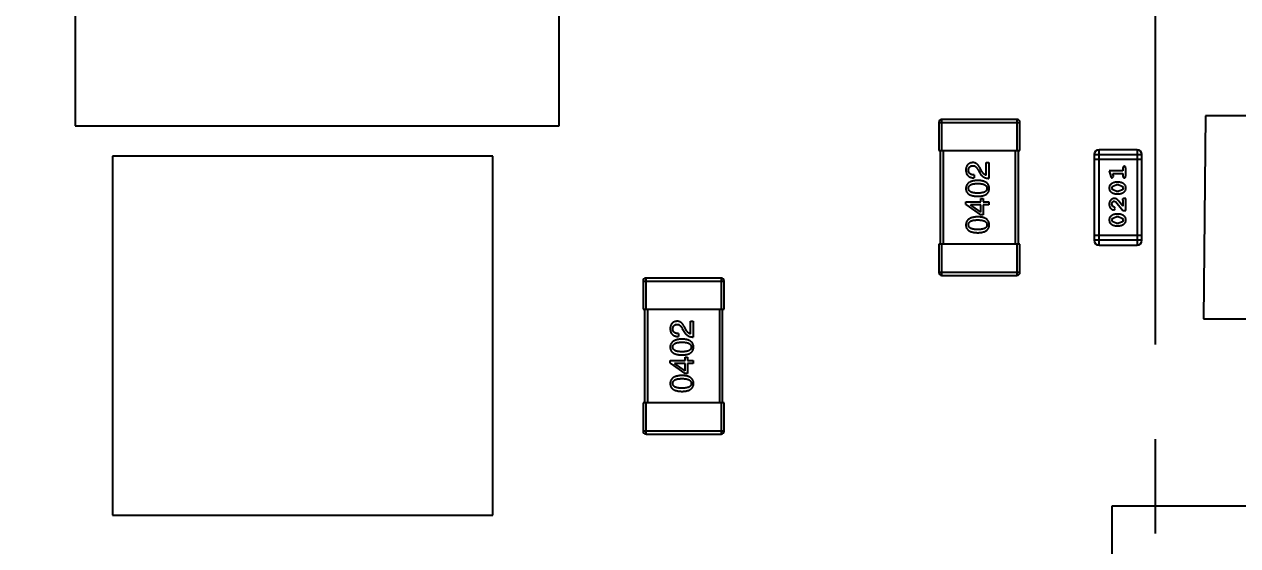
# Model space of a CAD drawing. Header units: inches. Extents: x 398 to 599, y 40 to 151.
# Drawn here: x 546.5 to 554.28, y 83.9 to 87.24 of the extents above; entities that cross this region are included whole.
import ezdxf

# ---------------------------------------------------------------- set-up
doc = ezdxf.new("R2010")
doc.units = ezdxf.units.IN
doc.header["$LTSCALE"] = 1.21
doc.header["$MEASUREMENT"] = 0
doc.header["$PDMODE"] = 3
doc.header["$PDSIZE"] = 0.3125
doc.linetypes.add('CENTER', pattern=[2, 1.25, -0.25, 0.25, -0.25])
doc.layers.get('0').update_dxf_attribs({"linetype": 'CONTINUOUS'})
doc.layers.get('Defpoints').update_dxf_attribs({"linetype": 'CONTINUOUS'})
doc.layers.add('DIM', color=3, linetype='CONTINUOUS')
doc.styles.get("Standard").update_dxf_attribs({"font": 'txt', "width": 0.8})
doc.dimstyles.get("Standard").update_dxf_attribs({"dimtxt": 0.15625, "dimasz": 0.1875, "dimexe": 0.125, "dimexo": 0.0625, "dimgap": 0.09, "dimtad": 0, "dimtih": 1, "dimtoh": 1, "dimzin": 4, "dimdsep": 46, "dimtxsty": 'Standard', "dimblk": '_FILLED', "dimblk1": '_FILLED', "dimblk2": '_FILLED', "dimcen": 0.09, "dimazin": 1, "dimtp": 0.01, "dimtm": 0.01, "dimtfac": 1, "dimtofl": 0, "dimtmove": 0, "dimatfit": 3, "dimldrblk": '_FILLED', "dimfxl": 1, "dimtolj": 1, "dimtzin": 4, "dimarcsym": 0})

# ---------------------------------------------------------------- blocks, each defined once
blk = doc.blocks.new('_FILLED')
at = {"color": 0, "linetype": 'ByBlock'}
blk.add_solid([(0, 0), (-1, 0.1667), (-1, -0.1667)], dxfattribs=at)
blk = doc.blocks.new('*D67')
at = {"layer": 'Defpoints', "color": 0}
for p in [(521.3768, 92.925), (527.3329, 92.925), (549.2812, 69.8553)]:
    blk.add_point(p, dxfattribs=at)
at = {"layer": 'DIM', "color": 0, "lineweight": -2}
for p, q in [((527.2704, 92.925), (521.2518, 92.925)), ((521.3768, 90.925), (521.3768, 84.5468)), ((521.3768, 71.8553), (521.3768, 78.2335)), ((549.2187, 69.8553), (521.2518, 69.8553))]:
    blk.add_line(p, q, dxfattribs=at)
at = {"layer": 'DIM', "color": 0, "lineweight": -2, "xscale": 2, "yscale": 2, "zscale": 2}
for p, rotation in [((521.3768, 92.925), 90), ((521.3768, 69.8553), 270)]:
    blk.add_blockref('_FILLED', p, dxfattribs=dict(at, rotation=rotation))
at = {"layer": 'DIM', "color": 0, "insert": (521.3768, 81.3902), "char_height": 2, "attachment_point": 5, "rotation": 90}
blk.add_mtext('\\A1;23.07', dxfattribs=at)
blk = doc.blocks.new('*D70')
at = {"layer": 'Defpoints', "color": 0}
for p in [(537.241, 87.005), (553.751, 68.4022), (537.241, 64.8591)]:
    blk.add_point(p, dxfattribs=at)
at = {"layer": 'DIM', "color": 0, "lineweight": -2}
for p, q in [((537.241, 86.9425), (537.241, 64.7341)), ((553.751, 68.3397), (553.751, 64.7341)), ((539.241, 64.8591), (542.7394, 64.8591)), ((551.751, 64.8591), (548.2527, 64.8591))]:
    blk.add_line(p, q, dxfattribs=at)
at = {"layer": 'DIM', "color": 0, "lineweight": -2, "xscale": 2, "yscale": 2, "zscale": 2, "rotation": 180}
blk.add_blockref('_FILLED', (537.241, 64.8591), dxfattribs=at)
at = {"layer": 'DIM', "color": 0, "lineweight": -2, "xscale": 2, "yscale": 2, "zscale": 2}
blk.add_blockref('_FILLED', (553.751, 64.8591), dxfattribs=at)
at = {"layer": 'DIM', "color": 0, "insert": (545.496, 64.8591), "char_height": 2, "attachment_point": 5}
blk.add_mtext('\\A1;16.51', dxfattribs=at)
blk = doc.blocks.new('*D71')
at = {"layer": 'Defpoints', "color": 0}
for p in [(570.261, 87.005), (553.751, 68.4022), (553.751, 64.8591)]:
    blk.add_point(p, dxfattribs=at)
at = {"layer": 'DIM', "color": 0, "lineweight": -2}
for p, q in [((570.261, 86.9425), (570.261, 64.7341)), ((553.751, 68.3397), (553.751, 64.7341)), ((555.751, 64.8591), (559.2494, 64.8591)), ((568.261, 64.8591), (564.7627, 64.8591))]:
    blk.add_line(p, q, dxfattribs=at)
at = {"layer": 'DIM', "color": 0, "lineweight": -2, "xscale": 2, "yscale": 2, "zscale": 2, "rotation": 180}
blk.add_blockref('_FILLED', (553.751, 64.8591), dxfattribs=at)
at = {"layer": 'DIM', "color": 0, "lineweight": -2, "xscale": 2, "yscale": 2, "zscale": 2}
blk.add_blockref('_FILLED', (570.261, 64.8591), dxfattribs=at)
at = {"layer": 'DIM', "color": 0, "insert": (562.006, 64.8591), "char_height": 2, "attachment_point": 5}
blk.add_mtext('\\A1;16.51', dxfattribs=at)

msp = doc.modelspace()

# ---------------------------------------------------------------- linework, layer by layer
at = {"color": 4, "linetype": 'CENTER', "ltscale": 2}
msp.add_line((553.751, 117.2562), (553.751, 68.4022), dxfattribs=at)
at = {"color": 7, "linetype": 'Continuous'}
for p, q in [((546.8317, 89.9923), (546.8317, 86.5923)), ((549.9317, 86.5923), (549.9317, 89.9923)), ((552.3851, 86.4333), (552.3851, 86.6333)), ((552.8651, 86.6333), (552.3851, 86.6333)), ((552.8651, 86.6333), (552.8651, 86.4333)), ((554.0735, 86.6563), (554.0611, 85.3563)), ((555.7611, 86.6563), (554.0735, 86.6563)), ((546.8317, 86.5923), (549.9317, 86.5923)), ((552.3651, 86.6133), (552.3651, 86.4333)), ((552.3651, 86.6133), (552.8851, 86.6133)), ((552.8851, 86.4333), (552.8851, 86.6133)), ((547.0697, 86.3989), (547.0697, 84.0989)), ((549.5072, 86.3989), (547.0697, 86.3989)), ((549.5072, 84.0989), (549.5072, 86.3989)), ((552.3651, 86.4333), (552.8851, 86.4333)), ((552.3751, 86.4333), (552.3751, 85.8333)), ((552.3951, 85.8333), (552.3951, 86.4333)), ((552.8551, 86.4333), (552.8551, 85.8333)), ((552.8751, 85.8333), (552.8751, 86.4333)), ((553.3616, 86.4076), (553.3616, 85.859)), ((553.3616, 86.4076), (553.6664, 86.4076)), ((553.3921, 85.8285), (553.3921, 86.4381)), ((553.6359, 86.4381), (553.3921, 86.4381)), ((553.6359, 86.4381), (553.6359, 85.8285)), ((553.6664, 85.859), (553.6664, 86.4076)), ((552.6412, 86.3007), (552.6322, 86.3163)), ((552.6691, 86.2762), (552.6691, 86.3565)), ((552.6691, 86.3565), (552.6863, 86.3565)), ((552.6863, 86.3565), (552.6863, 86.2557)), ((553.6664, 86.3772), (553.3616, 86.3772)), ((553.5455, 86.3221), (553.5455, 86.3048)), ((553.5628, 86.2702), (553.5628, 86.3221)), ((552.5921, 86.2778), (552.5921, 86.2589)), ((552.6167, 86.3098), (552.6281, 86.2901)), ((553.4574, 86.3048), (553.4673, 86.2682)), ((553.5455, 86.3048), (553.4574, 86.3048)), ((553.4764, 86.2592), (553.4857, 86.2671)), ((553.4847, 86.2725), (553.4805, 86.2875)), ((553.4805, 86.2875), (553.5455, 86.2875)), ((553.4857, 86.2671), (553.4847, 86.2725)), ((553.5455, 86.2875), (553.5455, 86.2702)), ((553.4747, 86.1938), (553.48, 86.206)), ((553.4805, 86.1815), (553.4747, 86.1938)), ((553.48, 86.206), (553.5023, 86.2135)), ((553.5023, 86.1742), (553.4805, 86.1815)), ((553.5197, 86.2308), (553.502, 86.2308)), ((553.5195, 86.2135), (553.5023, 86.2135)), ((553.5023, 86.1742), (553.5195, 86.1742)), ((553.5195, 86.2135), (553.5412, 86.2063)), ((553.5418, 86.1819), (553.5195, 86.1742)), ((553.5412, 86.2063), (553.547, 86.194)), ((553.547, 86.194), (553.5418, 86.1819)), ((552.5388, 86.0889), (552.5388, 86.1045)), ((552.5388, 86.1045), (552.6347, 86.1045)), ((552.5388, 86.0889), (552.6322, 86.0217)), ((552.5675, 86.0864), (552.5675, 86.0856)), ((552.6347, 86.0864), (552.5675, 86.0864)), ((552.6347, 86.0389), (552.5675, 86.0856)), ((552.6347, 86.1045), (552.6347, 86.1266)), ((552.6347, 86.1266), (552.6503, 86.1266)), ((552.6347, 86.0389), (552.6347, 86.0864)), ((552.6503, 86.1266), (552.6503, 86.1045)), ((552.6503, 86.1045), (552.6863, 86.1045)), ((552.6503, 86.0864), (552.6503, 86.0217)), ((552.6863, 86.0864), (552.6503, 86.0864)), ((552.6863, 86.1045), (552.6863, 86.0864)), ((553.4801, 86.0753), (553.4747, 86.0902)), ((553.4892, 86.1097), (553.4989, 86.1049)), ((553.4989, 86.1049), (553.5439, 86.0499)), ((553.502, 86.1569), (553.5197, 86.1569)), ((553.5455, 86.0767), (553.5184, 86.1103)), ((553.5423, 86.1184), (553.5455, 86.1129)), ((553.5455, 86.1129), (553.5455, 86.0767)), ((553.5628, 86.127), (553.5549, 86.127)), ((553.5628, 86.0499), (553.5628, 86.127)), ((552.6503, 86.0217), (552.6322, 86.0217)), ((553.48, 86.0015), (553.5023, 86.009)), ((553.4886, 86.0704), (553.4801, 86.0753)), ((553.4867, 86.0531), (553.4951, 86.0619)), ((553.4951, 86.0619), (553.4886, 86.0704)), ((553.5197, 86.0263), (553.502, 86.0263)), ((553.5195, 86.009), (553.5023, 86.009)), ((553.5195, 86.009), (553.5412, 86.0018)), ((553.5439, 86.0499), (553.5628, 86.0499)), ((553.4747, 85.9893), (553.48, 86.0015)), ((553.4805, 85.977), (553.4747, 85.9893)), ((553.5023, 85.9697), (553.4805, 85.977)), ((553.502, 85.9524), (553.5197, 85.9524)), ((553.5023, 85.9697), (553.5195, 85.9697)), ((553.5418, 85.9773), (553.5195, 85.9697)), ((553.5412, 86.0018), (553.547, 85.9895)), ((553.547, 85.9895), (553.5418, 85.9773)), ((553.6664, 85.8895), (553.3616, 85.8895)), ((553.6664, 85.859), (553.3616, 85.859)), ((552.3651, 85.8333), (552.3651, 85.6533)), ((552.8851, 85.8333), (552.3651, 85.8333)), ((552.3851, 85.6333), (552.3851, 85.8333)), ((552.8651, 85.8333), (552.8651, 85.6333)), ((552.8851, 85.6533), (552.8851, 85.8333)), ((553.3921, 85.8285), (553.6359, 85.8285)), ((550.4901, 85.4174), (550.4901, 85.6174)), ((550.9701, 85.6174), (550.4901, 85.6174)), ((550.9701, 85.6174), (550.9701, 85.4174)), ((552.8851, 85.6533), (552.3651, 85.6533)), ((552.3851, 85.6333), (552.8651, 85.6333)), ((550.4701, 85.5974), (550.4701, 85.4174)), ((550.4701, 85.5974), (550.9901, 85.5974)), ((550.9901, 85.4174), (550.9901, 85.5974)), ((550.4701, 85.4174), (550.9901, 85.4174)), ((550.4801, 85.4174), (550.4801, 84.8174)), ((550.5001, 84.8174), (550.5001, 85.4174)), ((550.9601, 85.4174), (550.9601, 84.8174)), ((550.9801, 84.8174), (550.9801, 85.4174)), ((550.7742, 85.2602), (550.7742, 85.3405)), ((550.7742, 85.3405), (550.7914, 85.3405)), ((550.7914, 85.3405), (550.7914, 85.2397)), ((554.0611, 85.3563), (555.7611, 85.3563)), ((550.6971, 85.2618), (550.6971, 85.2429)), ((550.7217, 85.2938), (550.7332, 85.2741)), ((550.7463, 85.2847), (550.7373, 85.3003)), ((550.6438, 85.0729), (550.6438, 85.0885)), ((550.6438, 85.0885), (550.7397, 85.0885)), ((550.6438, 85.0729), (550.7373, 85.0057)), ((550.7397, 85.0885), (550.7397, 85.1106)), ((550.7397, 85.1106), (550.7553, 85.1106)), ((550.7553, 85.1106), (550.7553, 85.0885)), ((550.7553, 85.0885), (550.7914, 85.0885)), ((550.7914, 85.0885), (550.7914, 85.0704)), ((550.6725, 85.0704), (550.6725, 85.0696)), ((550.7397, 85.0704), (550.6725, 85.0704)), ((550.7397, 85.0229), (550.6725, 85.0696)), ((550.7553, 85.0057), (550.7373, 85.0057)), ((550.7397, 85.0229), (550.7397, 85.0704)), ((550.7553, 85.0704), (550.7553, 85.0057)), ((550.7914, 85.0704), (550.7553, 85.0704)), ((550.4701, 84.8174), (550.4701, 84.6374)), ((550.9901, 84.8174), (550.4701, 84.8174)), ((550.4901, 84.6174), (550.4901, 84.8174)), ((550.9701, 84.8174), (550.9701, 84.6174)), ((550.9901, 84.6374), (550.9901, 84.8174)), ((550.9901, 84.6374), (550.4701, 84.6374)), ((550.4901, 84.6174), (550.9701, 84.6174)), ((553.4741, 84.1566), (553.4741, 82.5473)), ((555.5741, 84.1566), (553.4741, 84.1566)), ((547.0697, 84.0989), (549.5072, 84.0989))]:
    msp.add_line(p, q, dxfattribs=at)
for centre, radius, start, end in [((553.751, 92.925), 23, 281.22586, 258.77532), ((553.751, 92.925), 22.75, 294.44334, 241.13427), ((552.3851, 86.6133), 0.02, 90, 180), ((552.8651, 86.6133), 0.02, 0, 90), ((553.3921, 86.4076), 0.0305, 90, 180), ((553.6359, 86.4076), 0.0305, 0, 90), ((553.3921, 85.859), 0.0305, 180, 270), ((553.6359, 85.859), 0.0305, 270, 0), ((550.4901, 85.5974), 0.02, 90, 180), ((550.9701, 85.5974), 0.02, 0, 90), ((552.3851, 85.6533), 0.02, 180, 270), ((552.8651, 85.6533), 0.02, 270, 0), ((550.4901, 84.6374), 0.02, 180, 270), ((550.9701, 84.6374), 0.02, 270, 0)]:
    msp.add_arc(centre, radius, start, end, dxfattribs=at)
for points, knots in [([(552.583, 86.3565), (552.5814, 86.3563), (552.5781, 86.3561), (552.5733, 86.3553), (552.5688, 86.3542), (552.5646, 86.3527), (552.5608, 86.3509), (552.5572, 86.3489), (552.5539, 86.3464), (552.551, 86.3436), (552.5484, 86.3405), (552.5461, 86.3371), (552.5441, 86.3333), (552.5424, 86.3292), (552.541, 86.3248), (552.5399, 86.3201), (552.5392, 86.315), (552.5389, 86.3116), (552.5388, 86.3098)], [0, 0, 0, 0, 0.070688, 0.137741, 0.201612, 0.262778, 0.321223, 0.378455, 0.434411, 0.490146, 0.546362, 0.603392, 0.662208, 0.723401, 0.787372, 0.85442, 0.925153, 1, 1, 1, 1]), ([(552.556, 86.3073), (552.5561, 86.3084), (552.5562, 86.3106), (552.5565, 86.3138), (552.5571, 86.3168), (552.5579, 86.3196), (552.5589, 86.3221), (552.56, 86.3245), (552.5614, 86.3267), (552.5629, 86.3287), (552.5647, 86.3304), (552.5666, 86.3319), (552.5687, 86.3333), (552.5711, 86.3344), (552.5736, 86.3353), (552.5763, 86.336), (552.5792, 86.3366), (552.5812, 86.3367), (552.5822, 86.3368)], [0, 0, 0, 0, 0.076112, 0.148436, 0.216883, 0.281466, 0.34298, 0.402356, 0.459881, 0.51546, 0.571111, 0.62658, 0.683162, 0.741007, 0.801404, 0.863825, 0.930544, 1, 1, 1, 1]), ([(552.5822, 86.3368), (552.583, 86.3369), (552.5846, 86.337), (552.5871, 86.3368), (552.5894, 86.3364), (552.5918, 86.3358), (552.5941, 86.3349), (552.5963, 86.3338), (552.5985, 86.3325), (552.6007, 86.3308), (552.6029, 86.3291), (552.605, 86.327), (552.607, 86.3247), (552.609, 86.3222), (552.611, 86.3194), (552.613, 86.3164), (552.6149, 86.3132), (552.616, 86.3109), (552.6167, 86.3098)], [0, 0, 0, 0, 0.052237, 0.103888, 0.155485, 0.207395, 0.259864, 0.31356, 0.369176, 0.4266, 0.486836, 0.550048, 0.61567, 0.685271, 0.75824, 0.834614, 0.915635, 1, 1, 1, 1]), ([(552.6322, 86.3163), (552.6314, 86.318), (552.6299, 86.3213), (552.6274, 86.326), (552.6248, 86.3304), (552.6222, 86.3345), (552.6194, 86.3382), (552.6166, 86.3416), (552.6136, 86.3446), (552.6106, 86.3473), (552.6075, 86.3496), (552.6042, 86.3516), (552.6009, 86.3533), (552.5975, 86.3547), (552.594, 86.3556), (552.5904, 86.3563), (552.5868, 86.3566), (552.5843, 86.3565), (552.583, 86.3565)], [0, 0, 0, 0, 0.082731, 0.161257, 0.236138, 0.307554, 0.375712, 0.440848, 0.502916, 0.562567, 0.619798, 0.675716, 0.73039, 0.78386, 0.837315, 0.890547, 0.944917, 1, 1, 1, 1]), ([(553.5541, 86.3331), (553.5535, 86.3331), (553.5523, 86.333), (553.5507, 86.3325), (553.5492, 86.3317), (553.5478, 86.3305), (553.5467, 86.3289), (553.546, 86.327), (553.5455, 86.3247), (553.5455, 86.323), (553.5455, 86.3221)], [0, 0, 0, 0, 0.11517, 0.223509, 0.328254, 0.438012, 0.553651, 0.682263, 0.830856, 1, 1, 1, 1]), ([(553.5628, 86.3221), (553.5628, 86.323), (553.5627, 86.3247), (553.5622, 86.327), (553.5615, 86.329), (553.5604, 86.3305), (553.5591, 86.3317), (553.5576, 86.3325), (553.5559, 86.333), (553.5547, 86.3331), (553.5541, 86.3331)], [0, 0, 0, 0, 0.169012, 0.317488, 0.445429, 0.560977, 0.67065, 0.776666, 0.88492, 1, 1, 1, 1]), ([(552.5388, 86.3098), (552.5389, 86.3077), (552.5391, 86.3038), (552.5399, 86.2981), (552.541, 86.2928), (552.5426, 86.2879), (552.5446, 86.2833), (552.547, 86.2792), (552.5497, 86.2754), (552.5529, 86.272), (552.5564, 86.269), (552.5604, 86.2664), (552.5647, 86.2642), (552.5694, 86.2623), (552.5745, 86.2609), (552.58, 86.2598), (552.5859, 86.2592), (552.59, 86.259), (552.5921, 86.2589)], [0, 0, 0, 0, 0.07282, 0.141057, 0.2062, 0.267672, 0.326735, 0.383519, 0.439188, 0.494454, 0.549628, 0.605958, 0.66397, 0.72402, 0.787502, 0.854127, 0.925065, 1, 1, 1, 1]), ([(552.615, 86.2424), (552.612, 86.2422), (552.6061, 86.242), (552.5977, 86.2411), (552.5898, 86.2399), (552.5824, 86.2384), (552.5756, 86.2365), (552.5694, 86.2342), (552.5638, 86.2316), (552.5587, 86.2286), (552.5542, 86.2252), (552.5502, 86.2215), (552.5468, 86.2174), (552.544, 86.2129), (552.5419, 86.2081), (552.5402, 86.2029), (552.5391, 86.1973), (552.5389, 86.1935), (552.5388, 86.1915)], [0, 0, 0, 0, 0.088475, 0.171606, 0.249595, 0.322626, 0.391327, 0.455765, 0.516374, 0.573675, 0.628522, 0.681161, 0.732559, 0.783563, 0.83504, 0.887639, 0.942585, 1, 1, 1, 1]), ([(552.5921, 86.2778), (552.5906, 86.2778), (552.5878, 86.278), (552.5837, 86.2784), (552.5799, 86.279), (552.5763, 86.2799), (552.5731, 86.281), (552.5701, 86.2822), (552.5674, 86.2838), (552.565, 86.2855), (552.5629, 86.2875), (552.561, 86.2897), (552.5595, 86.2921), (552.5582, 86.2947), (552.5572, 86.2976), (552.5565, 86.3006), (552.5561, 86.3039), (552.556, 86.3061), (552.556, 86.3073)], [0, 0, 0, 0, 0.082594, 0.15978, 0.232961, 0.301462, 0.365595, 0.426678, 0.484662, 0.540809, 0.595146, 0.648401, 0.702272, 0.757102, 0.813447, 0.872233, 0.934055, 1, 1, 1, 1]), ([(552.6888, 86.1915), (552.6887, 86.1935), (552.6885, 86.1974), (552.6876, 86.203), (552.686, 86.2083), (552.684, 86.2132), (552.6813, 86.2177), (552.6781, 86.2219), (552.6743, 86.2256), (552.6699, 86.229), (552.665, 86.232), (552.6595, 86.2346), (552.6535, 86.2368), (552.6469, 86.2387), (552.6397, 86.2402), (552.632, 86.2413), (552.6237, 86.2421), (552.618, 86.2423), (552.615, 86.2424)], [0, 0, 0, 0, 0.059134, 0.115603, 0.169236, 0.221572, 0.273254, 0.32474, 0.377319, 0.431815, 0.488555, 0.548609, 0.612242, 0.680182, 0.75251, 0.829782, 0.91231, 1, 1, 1, 1]), ([(552.6281, 86.2901), (552.6289, 86.2887), (552.6304, 86.286), (552.6329, 86.2822), (552.6356, 86.2786), (552.6385, 86.2753), (552.6415, 86.2723), (552.6447, 86.2695), (552.6481, 86.2669), (552.6517, 86.2646), (552.6554, 86.2626), (552.6593, 86.2608), (552.6634, 86.2593), (552.6677, 86.2581), (552.6721, 86.2571), (552.6767, 86.2563), (552.6814, 86.2558), (552.6847, 86.2557), (552.6863, 86.2557)], [0, 0, 0, 0, 0.065828, 0.130094, 0.192451, 0.254037, 0.313974, 0.373757, 0.433048, 0.492243, 0.551902, 0.611758, 0.672678, 0.734814, 0.798569, 0.863693, 0.930488, 1, 1, 1, 1]), ([(552.6691, 86.2762), (552.6678, 86.2764), (552.6652, 86.2769), (552.6614, 86.2786), (552.6578, 86.2807), (552.6542, 86.2835), (552.6508, 86.2869), (552.6474, 86.291), (552.6442, 86.2956), (552.6423, 86.299), (552.6412, 86.3007)], [0, 0, 0, 0, 0.103034, 0.208166, 0.318255, 0.434664, 0.559728, 0.695394, 0.841708, 1, 1, 1, 1]), ([(553.4673, 86.2682), (553.4675, 86.2674), (553.468, 86.2658), (553.4688, 86.2637), (553.4697, 86.2621), (553.4708, 86.2609), (553.472, 86.2601), (553.4733, 86.2596), (553.4748, 86.2592), (553.4759, 86.2592), (553.4764, 86.2592)], [0, 0, 0, 0, 0.187321, 0.344927, 0.475328, 0.579604, 0.674244, 0.773631, 0.882025, 1, 1, 1, 1]), ([(553.5455, 86.2702), (553.5455, 86.2693), (553.5455, 86.2676), (553.546, 86.2653), (553.5468, 86.2633), (553.5478, 86.2617), (553.5492, 86.2606), (553.5507, 86.2598), (553.5523, 86.2593), (553.5535, 86.2592), (553.5541, 86.2592)], [0, 0, 0, 0, 0.169102, 0.317658, 0.446239, 0.563118, 0.671828, 0.776546, 0.884858, 1, 1, 1, 1]), ([(553.5541, 86.2592), (553.5547, 86.2592), (553.5559, 86.2593), (553.5576, 86.2598), (553.5591, 86.2606), (553.5605, 86.2617), (553.5615, 86.2633), (553.5622, 86.2653), (553.5627, 86.2676), (553.5628, 86.2693), (553.5628, 86.2702)], [0, 0, 0, 0, 0.115051, 0.223278, 0.329269, 0.437893, 0.554681, 0.682591, 0.83103, 1, 1, 1, 1]), ([(552.5388, 86.1915), (552.5389, 86.1896), (552.539, 86.1857), (552.54, 86.18), (552.5416, 86.1748), (552.5437, 86.1699), (552.5465, 86.1654), (552.5498, 86.1612), (552.5538, 86.1575), (552.5583, 86.1541), (552.5634, 86.1511), (552.569, 86.1485), (552.5753, 86.1463), (552.5821, 86.1444), (552.5895, 86.1429), (552.5975, 86.1418), (552.6061, 86.141), (552.612, 86.1408), (552.615, 86.1407)], [0, 0, 0, 0, 0.057911, 0.113262, 0.165956, 0.217443, 0.268511, 0.319665, 0.372, 0.426129, 0.483365, 0.543779, 0.607756, 0.676562, 0.749704, 0.827713, 0.911177, 1, 1, 1, 1]), ([(552.556, 86.1915), (552.556, 86.1928), (552.5561, 86.1953), (552.5568, 86.1988), (552.558, 86.2022), (552.5596, 86.2052), (552.5617, 86.208), (552.5643, 86.2106), (552.5673, 86.2129), (552.5708, 86.215), (552.5747, 86.2168), (552.5791, 86.2184), (552.584, 86.2197), (552.5893, 86.2208), (552.5951, 86.2217), (552.6013, 86.2223), (552.608, 86.2226), (552.6126, 86.2227), (552.615, 86.2227)], [0, 0, 0, 0, 0.050604, 0.098688, 0.145699, 0.191791, 0.238625, 0.286717, 0.337546, 0.391814, 0.449755, 0.512106, 0.579685, 0.652048, 0.730262, 0.814146, 0.904281, 1, 1, 1, 1]), ([(552.615, 86.1612), (552.6126, 86.1612), (552.608, 86.1613), (552.6013, 86.1617), (552.5951, 86.1622), (552.5893, 86.163), (552.584, 86.1641), (552.5791, 86.1654), (552.5747, 86.1669), (552.5708, 86.1687), (552.5673, 86.1707), (552.5643, 86.1729), (552.5617, 86.1755), (552.5596, 86.1782), (552.558, 86.1812), (552.5568, 86.1844), (552.5561, 86.1879), (552.556, 86.1903), (552.556, 86.1915)], [0, 0, 0, 0, 0.096452, 0.187278, 0.271765, 0.350519, 0.423437, 0.491321, 0.554011, 0.612224, 0.666281, 0.717003, 0.764884, 0.811423, 0.856783, 0.902993, 0.950236, 1, 1, 1, 1]), ([(552.615, 86.2227), (552.6174, 86.2227), (552.6219, 86.2226), (552.6285, 86.2223), (552.6347, 86.2217), (552.6404, 86.2208), (552.6457, 86.2197), (552.6505, 86.2184), (552.6549, 86.2169), (552.6588, 86.215), (552.6623, 86.2129), (552.6654, 86.2106), (552.668, 86.2081), (552.6701, 86.2052), (552.6718, 86.2022), (552.673, 86.1988), (552.6738, 86.1953), (552.6739, 86.1928), (552.674, 86.1915)], [0, 0, 0, 0, 0.094834, 0.184067, 0.267029, 0.344713, 0.417334, 0.484367, 0.546941, 0.604717, 0.65953, 0.710539, 0.759381, 0.806382, 0.853027, 0.900623, 0.949121, 1, 1, 1, 1]), ([(552.674, 86.1915), (552.674, 86.1903), (552.6739, 86.1879), (552.6732, 86.1844), (552.6721, 86.1812), (552.6704, 86.1782), (552.6683, 86.1755), (552.6657, 86.1729), (552.6627, 86.1707), (552.6592, 86.1687), (552.6553, 86.1669), (552.6509, 86.1654), (552.646, 86.1641), (552.6407, 86.163), (552.6349, 86.1622), (552.6287, 86.1617), (552.622, 86.1613), (552.6174, 86.1612), (552.615, 86.1612)], [0, 0, 0, 0, 0.049766, 0.097012, 0.143225, 0.188786, 0.235079, 0.282962, 0.333687, 0.387747, 0.445963, 0.508657, 0.576545, 0.649868, 0.72822, 0.812712, 0.903543, 1, 1, 1, 1]), ([(552.615, 86.1407), (552.618, 86.1408), (552.6237, 86.141), (552.632, 86.1418), (552.6397, 86.1429), (552.6469, 86.1444), (552.6535, 86.1463), (552.6595, 86.1485), (552.665, 86.1511), (552.6699, 86.1541), (552.6743, 86.1575), (552.6781, 86.1612), (552.6813, 86.1654), (552.684, 86.1699), (552.686, 86.1748), (552.6876, 86.18), (552.6885, 86.1857), (552.6887, 86.1896), (552.6888, 86.1915)], [0, 0, 0, 0, 0.087693, 0.170223, 0.247496, 0.319826, 0.387768, 0.451403, 0.511459, 0.568358, 0.622671, 0.675251, 0.726739, 0.778422, 0.830759, 0.884394, 0.940865, 1, 1, 1, 1]), ([(553.502, 86.2308), (553.5009, 86.2308), (553.4988, 86.2308), (553.4956, 86.2305), (553.4924, 86.23), (553.4893, 86.2293), (553.4863, 86.2284), (553.4833, 86.2273), (553.4803, 86.226), (553.4774, 86.2245), (553.4747, 86.2229), (553.4721, 86.2212), (553.4698, 86.2196), (553.4677, 86.2179), (553.4659, 86.2162), (553.4642, 86.2145), (553.4628, 86.2128), (553.4612, 86.2104), (553.4596, 86.2072), (553.4583, 86.203), (553.4575, 86.1985), (553.4574, 86.1953), (553.4574, 86.1937)], [0, 0, 0, 0, 0.049855, 0.099516, 0.148482, 0.19758, 0.246804, 0.296268, 0.346517, 0.397047, 0.446826, 0.49336, 0.537801, 0.579207, 0.617974, 0.654833, 0.689171, 0.722088, 0.786392, 0.853518, 0.924186, 1, 1, 1, 1]), ([(553.4574, 86.1937), (553.4574, 86.1923), (553.4575, 86.1895), (553.4582, 86.1854), (553.4593, 86.1815), (553.4609, 86.178), (553.463, 86.1747), (553.4655, 86.1716), (553.4685, 86.1688), (553.4718, 86.1664), (553.4754, 86.1642), (553.4791, 86.1622), (553.4828, 86.1606), (553.4866, 86.1593), (553.4904, 86.1582), (553.4942, 86.1575), (553.4981, 86.157), (553.5007, 86.1569), (553.502, 86.1569)], [0, 0, 0, 0, 0.06692, 0.130834, 0.19258, 0.252759, 0.312631, 0.373411, 0.436359, 0.501894, 0.568244, 0.632472, 0.69556, 0.757163, 0.818592, 0.878885, 0.939235, 1, 1, 1, 1]), ([(553.5644, 86.194), (553.5643, 86.1954), (553.5642, 86.1982), (553.5635, 86.2023), (553.5624, 86.2061), (553.5608, 86.2097), (553.5588, 86.213), (553.5563, 86.2161), (553.5533, 86.2189), (553.5499, 86.2213), (553.5463, 86.2235), (553.5427, 86.2255), (553.5389, 86.2271), (553.5352, 86.2285), (553.5314, 86.2295), (553.5275, 86.2303), (553.5236, 86.2308), (553.521, 86.2308), (553.5197, 86.2308)], [0, 0, 0, 0, 0.067217, 0.131051, 0.19272, 0.252824, 0.312745, 0.373449, 0.436041, 0.501494, 0.567761, 0.632087, 0.695096, 0.757109, 0.817993, 0.878657, 0.939311, 1, 1, 1, 1]), ([(553.5197, 86.1569), (553.5208, 86.1569), (553.5229, 86.157), (553.5261, 86.1573), (553.5292, 86.1578), (553.5323, 86.1585), (553.5354, 86.1593), (553.5384, 86.1605), (553.5413, 86.1617), (553.5442, 86.1632), (553.547, 86.1648), (553.5495, 86.1664), (553.5518, 86.168), (553.5539, 86.1697), (553.5558, 86.1714), (553.5574, 86.1731), (553.5589, 86.1748), (553.5605, 86.1772), (553.5621, 86.1804), (553.5634, 86.1846), (553.5642, 86.1891), (553.5643, 86.1923), (553.5644, 86.194)], [0, 0, 0, 0, 0.049886, 0.09882, 0.148132, 0.19689, 0.246038, 0.295176, 0.345305, 0.395692, 0.445312, 0.491875, 0.535813, 0.577009, 0.616081, 0.652689, 0.687585, 0.720206, 0.785062, 0.85223, 0.923759, 1, 1, 1, 1]), ([(553.4901, 86.127), (553.489, 86.127), (553.4868, 86.1269), (553.4836, 86.1264), (553.4805, 86.1256), (553.4775, 86.1245), (553.4747, 86.123), (553.4719, 86.1212), (553.4694, 86.1191), (553.4669, 86.1167), (553.4647, 86.1141), (553.4627, 86.1113), (553.4611, 86.1082), (553.4597, 86.105), (553.4587, 86.1016), (553.4579, 86.098), (553.4575, 86.0942), (553.4574, 86.0917), (553.4574, 86.0903)], [0, 0, 0, 0, 0.060981, 0.120256, 0.178148, 0.236115, 0.293993, 0.352864, 0.413358, 0.476056, 0.539296, 0.602396, 0.665116, 0.728325, 0.792919, 0.859317, 0.928302, 1, 1, 1, 1]), ([(553.4574, 86.0903), (553.4574, 86.0886), (553.4576, 86.0853), (553.4584, 86.0804), (553.4598, 86.0756), (553.4618, 86.0711), (553.4643, 86.067), (553.4671, 86.0633), (553.4704, 86.0602), (553.4739, 86.0577), (553.4775, 86.0557), (553.4808, 86.0542), (553.4839, 86.0533), (553.4858, 86.0531), (553.4867, 86.0531)], [0, 0, 0, 0, 0.098286, 0.193983, 0.289056, 0.384352, 0.477435, 0.566197, 0.652355, 0.737986, 0.818188, 0.887401, 0.94802, 1, 1, 1, 1]), ([(553.4747, 86.0902), (553.4747, 86.0916), (553.4748, 86.0943), (553.4757, 86.0981), (553.477, 86.1015), (553.479, 86.1044), (553.4812, 86.1067), (553.4837, 86.1085), (553.4864, 86.1095), (553.4883, 86.1096), (553.4892, 86.1097)], [0, 0, 0, 0, 0.156344, 0.299348, 0.4327, 0.561, 0.682299, 0.791883, 0.89611, 1, 1, 1, 1]), ([(553.5184, 86.1103), (553.5177, 86.1111), (553.5162, 86.1128), (553.514, 86.1152), (553.5118, 86.1173), (553.5099, 86.1192), (553.508, 86.1208), (553.5062, 86.1221), (553.5046, 86.1233), (553.5025, 86.1244), (553.5, 86.1255), (553.4968, 86.1264), (553.4935, 86.1269), (553.4913, 86.127), (553.4901, 86.127)], [0, 0, 0, 0, 0.103002, 0.197728, 0.285279, 0.365235, 0.437224, 0.502446, 0.560545, 0.611446, 0.707576, 0.80349, 0.900532, 1, 1, 1, 1]), ([(553.5549, 86.127), (553.5538, 86.127), (553.5519, 86.127), (553.5492, 86.1265), (553.5469, 86.1258), (553.5452, 86.1248), (553.5439, 86.1235), (553.543, 86.1219), (553.5424, 86.1202), (553.5424, 86.119), (553.5423, 86.1184)], [0, 0, 0, 0, 0.1844, 0.34094, 0.473574, 0.586824, 0.690029, 0.789175, 0.890445, 1, 1, 1, 1]), ([(552.615, 86.0092), (552.612, 86.0091), (552.6061, 86.0088), (552.5977, 86.008), (552.5898, 86.0068), (552.5824, 86.0052), (552.5756, 86.0033), (552.5694, 86.0011), (552.5638, 85.9984), (552.5587, 85.9954), (552.5542, 85.992), (552.5502, 85.9883), (552.5468, 85.9842), (552.544, 85.9797), (552.5419, 85.9749), (552.5402, 85.9697), (552.5391, 85.9642), (552.5389, 85.9604), (552.5388, 85.9584)], [0, 0, 0, 0, 0.088475, 0.171606, 0.249595, 0.322626, 0.391327, 0.455765, 0.516374, 0.573675, 0.628522, 0.681161, 0.732559, 0.783563, 0.83504, 0.887639, 0.942585, 1, 1, 1, 1]), ([(552.6888, 85.9584), (552.6887, 85.9604), (552.6885, 85.9643), (552.6876, 85.9699), (552.686, 85.9751), (552.684, 85.98), (552.6813, 85.9846), (552.6781, 85.9887), (552.6743, 85.9925), (552.6699, 85.9958), (552.665, 85.9988), (552.6595, 86.0014), (552.6535, 86.0037), (552.6469, 86.0055), (552.6397, 86.0071), (552.632, 86.0081), (552.6237, 86.0089), (552.618, 86.0091), (552.615, 86.0092)], [0, 0, 0, 0, 0.059134, 0.115603, 0.169236, 0.221572, 0.273254, 0.32474, 0.377319, 0.431815, 0.488555, 0.548609, 0.612242, 0.680182, 0.75251, 0.829782, 0.91231, 1, 1, 1, 1]), ([(553.502, 86.0263), (553.5009, 86.0263), (553.4988, 86.0263), (553.4956, 86.026), (553.4924, 86.0254), (553.4893, 86.0248), (553.4863, 86.0239), (553.4833, 86.0227), (553.4803, 86.0215), (553.4774, 86.02), (553.4747, 86.0183), (553.4721, 86.0167), (553.4698, 86.0151), (553.4677, 86.0134), (553.4659, 86.0117), (553.4642, 86.01), (553.4628, 86.0082), (553.4612, 86.0059), (553.4596, 86.0027), (553.4583, 85.9985), (553.4575, 85.994), (553.4574, 85.9908), (553.4574, 85.9892)], [0, 0, 0, 0, 0.049855, 0.099516, 0.148482, 0.19758, 0.246804, 0.296268, 0.346517, 0.397047, 0.446826, 0.49336, 0.537801, 0.579207, 0.617974, 0.654833, 0.689171, 0.722088, 0.786392, 0.853518, 0.924186, 1, 1, 1, 1]), ([(553.5644, 85.9894), (553.5643, 85.9909), (553.5642, 85.9937), (553.5635, 85.9978), (553.5624, 86.0016), (553.5608, 86.0052), (553.5588, 86.0085), (553.5563, 86.0116), (553.5533, 86.0144), (553.5499, 86.0168), (553.5463, 86.019), (553.5427, 86.021), (553.5389, 86.0226), (553.5352, 86.024), (553.5314, 86.025), (553.5275, 86.0258), (553.5236, 86.0262), (553.521, 86.0263), (553.5197, 86.0263)], [0, 0, 0, 0, 0.067217, 0.131051, 0.19272, 0.252824, 0.312745, 0.373449, 0.436041, 0.501494, 0.567761, 0.632087, 0.695096, 0.757109, 0.817993, 0.878657, 0.939311, 1, 1, 1, 1]), ([(552.5388, 85.9584), (552.5389, 85.9564), (552.539, 85.9525), (552.54, 85.9469), (552.5416, 85.9416), (552.5437, 85.9367), (552.5465, 85.9322), (552.5498, 85.9281), (552.5538, 85.9243), (552.5583, 85.921), (552.5634, 85.918), (552.569, 85.9154), (552.5753, 85.9131), (552.5821, 85.9113), (552.5895, 85.9097), (552.5975, 85.9086), (552.6061, 85.9079), (552.612, 85.9077), (552.615, 85.9076)], [0, 0, 0, 0, 0.057911, 0.113262, 0.165956, 0.217443, 0.268511, 0.319665, 0.372, 0.426129, 0.483365, 0.543779, 0.607756, 0.676562, 0.749704, 0.827713, 0.911177, 1, 1, 1, 1]), ([(552.556, 85.9584), (552.556, 85.9597), (552.5561, 85.9621), (552.5568, 85.9657), (552.558, 85.969), (552.5596, 85.9721), (552.5617, 85.9749), (552.5643, 85.9775), (552.5673, 85.9798), (552.5708, 85.9819), (552.5747, 85.9837), (552.5791, 85.9853), (552.584, 85.9866), (552.5893, 85.9877), (552.5951, 85.9885), (552.6013, 85.9891), (552.608, 85.9895), (552.6126, 85.9895), (552.615, 85.9895)], [0, 0, 0, 0, 0.050604, 0.098688, 0.145699, 0.191791, 0.238625, 0.286717, 0.337546, 0.391814, 0.449755, 0.512106, 0.579685, 0.652048, 0.730262, 0.814146, 0.904281, 1, 1, 1, 1]), ([(552.615, 85.9281), (552.6126, 85.9281), (552.608, 85.9281), (552.6013, 85.9285), (552.5951, 85.9291), (552.5893, 85.9299), (552.584, 85.931), (552.5791, 85.9322), (552.5747, 85.9338), (552.5708, 85.9356), (552.5673, 85.9376), (552.5643, 85.9398), (552.5617, 85.9423), (552.5596, 85.9451), (552.558, 85.9481), (552.5568, 85.9513), (552.5561, 85.9548), (552.556, 85.9572), (552.556, 85.9584)], [0, 0, 0, 0, 0.096452, 0.187278, 0.271765, 0.350519, 0.423437, 0.491321, 0.554011, 0.612224, 0.666281, 0.717003, 0.764884, 0.811423, 0.856783, 0.902993, 0.950236, 1, 1, 1, 1]), ([(552.615, 85.9895), (552.6174, 85.9895), (552.6219, 85.9895), (552.6285, 85.9891), (552.6347, 85.9885), (552.6404, 85.9877), (552.6457, 85.9866), (552.6505, 85.9853), (552.6549, 85.9837), (552.6588, 85.9819), (552.6623, 85.9798), (552.6654, 85.9775), (552.668, 85.9749), (552.6701, 85.9721), (552.6718, 85.969), (552.673, 85.9657), (552.6738, 85.9621), (552.6739, 85.9597), (552.674, 85.9584)], [0, 0, 0, 0, 0.094834, 0.184067, 0.267029, 0.344713, 0.417334, 0.484367, 0.546941, 0.604717, 0.65953, 0.710539, 0.759381, 0.806382, 0.853027, 0.900623, 0.949121, 1, 1, 1, 1]), ([(552.615, 85.9076), (552.618, 85.9077), (552.6237, 85.9079), (552.632, 85.9086), (552.6397, 85.9097), (552.6469, 85.9113), (552.6535, 85.9131), (552.6595, 85.9154), (552.665, 85.918), (552.6699, 85.921), (552.6743, 85.9243), (552.6781, 85.9281), (552.6813, 85.9322), (552.684, 85.9367), (552.686, 85.9416), (552.6876, 85.9469), (552.6885, 85.9525), (552.6887, 85.9564), (552.6888, 85.9584)], [0, 0, 0, 0, 0.087693, 0.170223, 0.247496, 0.319826, 0.387768, 0.451403, 0.511459, 0.568358, 0.622671, 0.675251, 0.726739, 0.778422, 0.830759, 0.884394, 0.940865, 1, 1, 1, 1]), ([(552.674, 85.9584), (552.674, 85.9572), (552.6739, 85.9548), (552.6732, 85.9513), (552.6721, 85.948), (552.6704, 85.9451), (552.6683, 85.9423), (552.6657, 85.9398), (552.6627, 85.9376), (552.6592, 85.9356), (552.6553, 85.9338), (552.6509, 85.9322), (552.646, 85.931), (552.6407, 85.9299), (552.6349, 85.9291), (552.6287, 85.9285), (552.622, 85.9281), (552.6174, 85.9281), (552.615, 85.9281)], [0, 0, 0, 0, 0.049766, 0.097012, 0.143225, 0.188786, 0.235079, 0.282962, 0.333687, 0.387747, 0.445963, 0.508657, 0.576545, 0.649868, 0.72822, 0.812712, 0.903543, 1, 1, 1, 1]), ([(553.4574, 85.9892), (553.4574, 85.9878), (553.4575, 85.9849), (553.4582, 85.9809), (553.4593, 85.977), (553.4609, 85.9734), (553.463, 85.9702), (553.4655, 85.9671), (553.4685, 85.9643), (553.4718, 85.9619), (553.4754, 85.9597), (553.4791, 85.9577), (553.4828, 85.9561), (553.4866, 85.9547), (553.4904, 85.9537), (553.4942, 85.9529), (553.4981, 85.9525), (553.5007, 85.9524), (553.502, 85.9524)], [0, 0, 0, 0, 0.06692, 0.130834, 0.19258, 0.252759, 0.312631, 0.373411, 0.436359, 0.501894, 0.568244, 0.632472, 0.69556, 0.757163, 0.818592, 0.878885, 0.939235, 1, 1, 1, 1]), ([(553.5197, 85.9524), (553.5208, 85.9524), (553.5229, 85.9525), (553.5261, 85.9528), (553.5292, 85.9532), (553.5323, 85.9539), (553.5354, 85.9548), (553.5384, 85.956), (553.5413, 85.9572), (553.5442, 85.9587), (553.547, 85.9603), (553.5495, 85.9619), (553.5518, 85.9635), (553.5539, 85.9652), (553.5558, 85.9669), (553.5574, 85.9686), (553.5589, 85.9703), (553.5605, 85.9727), (553.5621, 85.9759), (553.5634, 85.98), (553.5642, 85.9846), (553.5643, 85.9878), (553.5644, 85.9894)], [0, 0, 0, 0, 0.049886, 0.09882, 0.148132, 0.19689, 0.246038, 0.295176, 0.345305, 0.395692, 0.445312, 0.491875, 0.535813, 0.577009, 0.616081, 0.652689, 0.687585, 0.720206, 0.785062, 0.85223, 0.923759, 1, 1, 1, 1]), ([(550.6881, 85.3405), (550.6864, 85.3403), (550.6831, 85.3401), (550.6783, 85.3393), (550.6738, 85.3382), (550.6697, 85.3367), (550.6658, 85.3349), (550.6622, 85.3329), (550.659, 85.3304), (550.6561, 85.3276), (550.6534, 85.3245), (550.6511, 85.3211), (550.6491, 85.3173), (550.6474, 85.3132), (550.6461, 85.3088), (550.645, 85.3041), (550.6442, 85.299), (550.644, 85.2956), (550.6438, 85.2938)], [0, 0, 0, 0, 0.070688, 0.137741, 0.201612, 0.262778, 0.321223, 0.378455, 0.434411, 0.490146, 0.546362, 0.603392, 0.662208, 0.723401, 0.787372, 0.85442, 0.925153, 1, 1, 1, 1]), ([(550.661, 85.2913), (550.6611, 85.2924), (550.6612, 85.2946), (550.6616, 85.2978), (550.6622, 85.3008), (550.6629, 85.3036), (550.6639, 85.3061), (550.665, 85.3085), (550.6664, 85.3107), (550.6679, 85.3127), (550.6697, 85.3144), (550.6716, 85.3159), (550.6738, 85.3173), (550.6761, 85.3184), (550.6786, 85.3193), (550.6813, 85.3201), (550.6842, 85.3206), (550.6862, 85.3207), (550.6873, 85.3208)], [0, 0, 0, 0, 0.076112, 0.148436, 0.216883, 0.281466, 0.34298, 0.402356, 0.459881, 0.51546, 0.571111, 0.62658, 0.683162, 0.741007, 0.801404, 0.863825, 0.930544, 1, 1, 1, 1]), ([(550.6873, 85.3208), (550.6881, 85.3209), (550.6897, 85.321), (550.6921, 85.3208), (550.6945, 85.3204), (550.6968, 85.3198), (550.6991, 85.3189), (550.7014, 85.3178), (550.7036, 85.3165), (550.7057, 85.3148), (550.7079, 85.3131), (550.71, 85.311), (550.712, 85.3087), (550.7141, 85.3062), (550.716, 85.3034), (550.718, 85.3004), (550.7199, 85.2972), (550.7211, 85.2949), (550.7217, 85.2938)], [0, 0, 0, 0, 0.052237, 0.103888, 0.155485, 0.207395, 0.259864, 0.31356, 0.369176, 0.4266, 0.486836, 0.550048, 0.61567, 0.685271, 0.75824, 0.834614, 0.915635, 1, 1, 1, 1]), ([(550.7373, 85.3003), (550.7365, 85.302), (550.735, 85.3053), (550.7325, 85.31), (550.7299, 85.3144), (550.7272, 85.3185), (550.7244, 85.3222), (550.7216, 85.3256), (550.7186, 85.3286), (550.7156, 85.3313), (550.7125, 85.3336), (550.7093, 85.3356), (550.706, 85.3373), (550.7026, 85.3387), (550.6991, 85.3396), (550.6955, 85.3403), (550.6918, 85.3406), (550.6893, 85.3405), (550.6881, 85.3405)], [0, 0, 0, 0, 0.082731, 0.161257, 0.236138, 0.307554, 0.375712, 0.440848, 0.502916, 0.562567, 0.619798, 0.675716, 0.73039, 0.78386, 0.837315, 0.890547, 0.944917, 1, 1, 1, 1]), ([(550.6438, 85.2938), (550.6439, 85.2917), (550.6441, 85.2878), (550.6449, 85.2821), (550.6461, 85.2768), (550.6477, 85.2719), (550.6496, 85.2673), (550.652, 85.2632), (550.6547, 85.2594), (550.6579, 85.256), (550.6615, 85.253), (550.6654, 85.2504), (550.6697, 85.2482), (550.6745, 85.2463), (550.6796, 85.2449), (550.6851, 85.2438), (550.691, 85.2432), (550.695, 85.243), (550.6971, 85.2429)], [0, 0, 0, 0, 0.07282, 0.141057, 0.2062, 0.267672, 0.326735, 0.383519, 0.439188, 0.494454, 0.549628, 0.605958, 0.66397, 0.72402, 0.787502, 0.854127, 0.925065, 1, 1, 1, 1]), ([(550.6971, 85.2618), (550.6956, 85.2618), (550.6928, 85.262), (550.6887, 85.2624), (550.6849, 85.263), (550.6814, 85.2639), (550.6781, 85.265), (550.6751, 85.2662), (550.6724, 85.2678), (550.67, 85.2695), (550.6679, 85.2715), (550.6661, 85.2737), (550.6645, 85.2761), (550.6632, 85.2787), (550.6623, 85.2816), (550.6616, 85.2846), (550.6611, 85.2879), (550.6611, 85.2901), (550.661, 85.2913)], [0, 0, 0, 0, 0.082594, 0.15978, 0.232961, 0.301462, 0.365595, 0.426678, 0.484662, 0.540809, 0.595146, 0.648401, 0.702272, 0.757102, 0.813447, 0.872233, 0.934055, 1, 1, 1, 1]), ([(550.7332, 85.2741), (550.7339, 85.2727), (550.7354, 85.27), (550.738, 85.2662), (550.7406, 85.2626), (550.7435, 85.2593), (550.7465, 85.2563), (550.7498, 85.2535), (550.7531, 85.2509), (550.7567, 85.2486), (550.7604, 85.2466), (550.7644, 85.2448), (550.7684, 85.2433), (550.7727, 85.2421), (550.7771, 85.2411), (550.7817, 85.2403), (550.7865, 85.2398), (550.7897, 85.2397), (550.7914, 85.2397)], [0, 0, 0, 0, 0.065828, 0.130094, 0.192451, 0.254037, 0.313974, 0.373757, 0.433048, 0.492243, 0.551902, 0.611758, 0.672678, 0.734814, 0.798569, 0.863693, 0.930488, 1, 1, 1, 1]), ([(550.7742, 85.2602), (550.7729, 85.2604), (550.7702, 85.2609), (550.7665, 85.2626), (550.7628, 85.2647), (550.7593, 85.2675), (550.7558, 85.2709), (550.7525, 85.275), (550.7493, 85.2796), (550.7473, 85.283), (550.7463, 85.2847)], [0, 0, 0, 0, 0.103034, 0.208166, 0.318255, 0.434664, 0.559728, 0.695394, 0.841708, 1, 1, 1, 1]), ([(550.7201, 85.2264), (550.717, 85.2262), (550.7112, 85.226), (550.7027, 85.2251), (550.6948, 85.2239), (550.6875, 85.2224), (550.6807, 85.2205), (550.6745, 85.2182), (550.6688, 85.2156), (550.6637, 85.2126), (550.6592, 85.2092), (550.6552, 85.2055), (550.6519, 85.2014), (550.6491, 85.1969), (550.6469, 85.1921), (550.6452, 85.1869), (550.6442, 85.1813), (550.6439, 85.1775), (550.6438, 85.1755)], [0, 0, 0, 0, 0.088475, 0.171606, 0.249595, 0.322626, 0.391327, 0.455765, 0.516374, 0.573675, 0.628522, 0.681161, 0.732559, 0.783563, 0.83504, 0.887639, 0.942585, 1, 1, 1, 1]), ([(550.6438, 85.1755), (550.6439, 85.1736), (550.6441, 85.1697), (550.6451, 85.164), (550.6467, 85.1588), (550.6488, 85.1539), (550.6515, 85.1494), (550.6549, 85.1452), (550.6588, 85.1415), (550.6633, 85.1381), (550.6684, 85.1351), (550.6741, 85.1325), (550.6803, 85.1303), (550.6872, 85.1284), (550.6946, 85.1269), (550.7025, 85.1258), (550.7111, 85.125), (550.717, 85.1248), (550.7201, 85.1247)], [0, 0, 0, 0, 0.057911, 0.113262, 0.165956, 0.217443, 0.268511, 0.319665, 0.372, 0.426129, 0.483365, 0.543779, 0.607756, 0.676562, 0.749704, 0.827713, 0.911177, 1, 1, 1, 1]), ([(550.661, 85.1755), (550.6611, 85.1768), (550.6612, 85.1793), (550.6619, 85.1828), (550.663, 85.1862), (550.6646, 85.1892), (550.6668, 85.192), (550.6693, 85.1946), (550.6724, 85.1969), (550.6758, 85.199), (550.6798, 85.2008), (550.6842, 85.2024), (550.689, 85.2037), (550.6944, 85.2048), (550.7001, 85.2057), (550.7064, 85.2063), (550.7131, 85.2066), (550.7177, 85.2067), (550.7201, 85.2067)], [0, 0, 0, 0, 0.050604, 0.098688, 0.145699, 0.191791, 0.238625, 0.286717, 0.337546, 0.391814, 0.449755, 0.512106, 0.579685, 0.652048, 0.730262, 0.814146, 0.904281, 1, 1, 1, 1]), ([(550.7201, 85.1452), (550.7177, 85.1452), (550.7131, 85.1453), (550.7064, 85.1457), (550.7001, 85.1462), (550.6943, 85.147), (550.6891, 85.1481), (550.6842, 85.1494), (550.6798, 85.1509), (550.6759, 85.1527), (550.6724, 85.1547), (550.6693, 85.1569), (550.6668, 85.1595), (550.6647, 85.1622), (550.663, 85.1652), (550.6619, 85.1684), (550.6612, 85.1719), (550.6611, 85.1743), (550.661, 85.1755)], [0, 0, 0, 0, 0.096452, 0.187278, 0.271765, 0.350519, 0.423437, 0.491321, 0.554011, 0.612224, 0.666281, 0.717003, 0.764884, 0.811423, 0.856783, 0.902993, 0.950236, 1, 1, 1, 1]), ([(550.7938, 85.1755), (550.7937, 85.1775), (550.7936, 85.1814), (550.7926, 85.187), (550.7911, 85.1923), (550.789, 85.1972), (550.7864, 85.2017), (550.7831, 85.2059), (550.7793, 85.2096), (550.775, 85.213), (550.77, 85.216), (550.7645, 85.2186), (550.7585, 85.2208), (550.7519, 85.2227), (550.7447, 85.2242), (550.737, 85.2253), (550.7287, 85.2261), (550.723, 85.2263), (550.7201, 85.2264)], [0, 0, 0, 0, 0.059134, 0.115603, 0.169236, 0.221572, 0.273254, 0.32474, 0.377319, 0.431815, 0.488555, 0.548609, 0.612242, 0.680182, 0.75251, 0.829782, 0.91231, 1, 1, 1, 1]), ([(550.7201, 85.2067), (550.7224, 85.2067), (550.727, 85.2066), (550.7336, 85.2063), (550.7397, 85.2057), (550.7454, 85.2048), (550.7507, 85.2037), (550.7555, 85.2024), (550.7599, 85.2009), (550.7639, 85.199), (550.7673, 85.1969), (550.7704, 85.1946), (550.773, 85.1921), (550.7751, 85.1892), (550.7768, 85.1862), (550.7781, 85.1828), (550.7788, 85.1793), (550.779, 85.1768), (550.7791, 85.1755)], [0, 0, 0, 0, 0.094834, 0.184067, 0.267029, 0.344713, 0.417334, 0.484367, 0.546941, 0.604717, 0.65953, 0.710539, 0.759381, 0.806382, 0.853027, 0.900623, 0.949121, 1, 1, 1, 1]), ([(550.7791, 85.1755), (550.779, 85.1743), (550.7789, 85.1719), (550.7782, 85.1684), (550.7771, 85.1652), (550.7754, 85.1622), (550.7733, 85.1595), (550.7708, 85.1569), (550.7677, 85.1547), (550.7643, 85.1527), (550.7603, 85.1509), (550.7559, 85.1494), (550.751, 85.1481), (550.7457, 85.147), (550.74, 85.1462), (550.7337, 85.1457), (550.7271, 85.1453), (550.7224, 85.1452), (550.7201, 85.1452)], [0, 0, 0, 0, 0.049766, 0.097012, 0.143225, 0.188786, 0.235079, 0.282962, 0.333687, 0.387747, 0.445963, 0.508657, 0.576545, 0.649868, 0.72822, 0.812712, 0.903543, 1, 1, 1, 1]), ([(550.7201, 85.1247), (550.723, 85.1248), (550.7287, 85.125), (550.737, 85.1258), (550.7447, 85.1269), (550.7519, 85.1284), (550.7585, 85.1303), (550.7645, 85.1325), (550.77, 85.1351), (550.775, 85.1381), (550.7793, 85.1415), (550.7831, 85.1452), (550.7864, 85.1494), (550.789, 85.1539), (550.7911, 85.1588), (550.7926, 85.164), (550.7936, 85.1697), (550.7937, 85.1736), (550.7938, 85.1755)], [0, 0, 0, 0, 0.087693, 0.170223, 0.247496, 0.319826, 0.387768, 0.451403, 0.511459, 0.568358, 0.622671, 0.675251, 0.726739, 0.778422, 0.830759, 0.884394, 0.940865, 1, 1, 1, 1]), ([(550.7201, 84.9932), (550.717, 84.9931), (550.7112, 84.9928), (550.7027, 84.992), (550.6948, 84.9908), (550.6875, 84.9892), (550.6807, 84.9873), (550.6745, 84.9851), (550.6688, 84.9824), (550.6637, 84.9794), (550.6592, 84.976), (550.6552, 84.9723), (550.6519, 84.9682), (550.6491, 84.9637), (550.6469, 84.9589), (550.6452, 84.9537), (550.6442, 84.9482), (550.6439, 84.9444), (550.6438, 84.9424)], [0, 0, 0, 0, 0.088475, 0.171606, 0.249595, 0.322626, 0.391327, 0.455765, 0.516374, 0.573675, 0.628522, 0.681161, 0.732559, 0.783563, 0.83504, 0.887639, 0.942585, 1, 1, 1, 1]), ([(550.6438, 84.9424), (550.6439, 84.9404), (550.6441, 84.9365), (550.6451, 84.9309), (550.6467, 84.9256), (550.6488, 84.9207), (550.6515, 84.9162), (550.6549, 84.9121), (550.6588, 84.9083), (550.6633, 84.905), (550.6684, 84.902), (550.6741, 84.8994), (550.6803, 84.8971), (550.6872, 84.8953), (550.6946, 84.8937), (550.7025, 84.8926), (550.7111, 84.8919), (550.717, 84.8917), (550.7201, 84.8916)], [0, 0, 0, 0, 0.057911, 0.113262, 0.165956, 0.217443, 0.268511, 0.319665, 0.372, 0.426129, 0.483365, 0.543779, 0.607756, 0.676562, 0.749704, 0.827713, 0.911177, 1, 1, 1, 1]), ([(550.661, 84.9424), (550.6611, 84.9437), (550.6612, 84.9461), (550.6619, 84.9497), (550.663, 84.953), (550.6646, 84.9561), (550.6668, 84.9589), (550.6693, 84.9615), (550.6724, 84.9638), (550.6758, 84.9659), (550.6798, 84.9677), (550.6842, 84.9693), (550.689, 84.9706), (550.6944, 84.9717), (550.7001, 84.9725), (550.7064, 84.9731), (550.7131, 84.9735), (550.7177, 84.9735), (550.7201, 84.9735)], [0, 0, 0, 0, 0.050604, 0.098688, 0.145699, 0.191791, 0.238625, 0.286717, 0.337546, 0.391814, 0.449755, 0.512106, 0.579685, 0.652048, 0.730262, 0.814146, 0.904281, 1, 1, 1, 1]), ([(550.7201, 84.9121), (550.7177, 84.9121), (550.7131, 84.9121), (550.7064, 84.9125), (550.7001, 84.9131), (550.6943, 84.9139), (550.6891, 84.915), (550.6842, 84.9162), (550.6798, 84.9178), (550.6759, 84.9196), (550.6724, 84.9216), (550.6693, 84.9238), (550.6668, 84.9263), (550.6647, 84.9291), (550.663, 84.9321), (550.6619, 84.9353), (550.6612, 84.9388), (550.6611, 84.9412), (550.661, 84.9424)], [0, 0, 0, 0, 0.096452, 0.187278, 0.271765, 0.350519, 0.423437, 0.491321, 0.554011, 0.612224, 0.666281, 0.717003, 0.764884, 0.811423, 0.856783, 0.902993, 0.950236, 1, 1, 1, 1]), ([(550.7938, 84.9424), (550.7937, 84.9444), (550.7936, 84.9483), (550.7926, 84.9539), (550.7911, 84.9591), (550.789, 84.964), (550.7864, 84.9686), (550.7831, 84.9727), (550.7793, 84.9765), (550.775, 84.9798), (550.77, 84.9828), (550.7645, 84.9854), (550.7585, 84.9877), (550.7519, 84.9895), (550.7447, 84.9911), (550.737, 84.9921), (550.7287, 84.9929), (550.723, 84.9931), (550.7201, 84.9932)], [0, 0, 0, 0, 0.059134, 0.115603, 0.169236, 0.221572, 0.273254, 0.32474, 0.377319, 0.431815, 0.488555, 0.548609, 0.612242, 0.680182, 0.75251, 0.829782, 0.91231, 1, 1, 1, 1]), ([(550.7201, 84.9735), (550.7224, 84.9735), (550.727, 84.9735), (550.7336, 84.9731), (550.7397, 84.9725), (550.7454, 84.9717), (550.7507, 84.9706), (550.7555, 84.9693), (550.7599, 84.9677), (550.7639, 84.9659), (550.7673, 84.9638), (550.7704, 84.9615), (550.773, 84.9589), (550.7751, 84.9561), (550.7768, 84.953), (550.7781, 84.9497), (550.7788, 84.9461), (550.779, 84.9437), (550.7791, 84.9424)], [0, 0, 0, 0, 0.094834, 0.184067, 0.267029, 0.344713, 0.417334, 0.484367, 0.546941, 0.604717, 0.65953, 0.710539, 0.759381, 0.806382, 0.853027, 0.900623, 0.949121, 1, 1, 1, 1]), ([(550.7201, 84.8916), (550.723, 84.8917), (550.7287, 84.8919), (550.737, 84.8926), (550.7447, 84.8937), (550.7519, 84.8953), (550.7585, 84.8971), (550.7645, 84.8994), (550.77, 84.902), (550.775, 84.905), (550.7793, 84.9083), (550.7831, 84.9121), (550.7864, 84.9162), (550.789, 84.9207), (550.7911, 84.9256), (550.7926, 84.9309), (550.7936, 84.9365), (550.7937, 84.9404), (550.7938, 84.9424)], [0, 0, 0, 0, 0.087693, 0.170223, 0.247496, 0.319826, 0.387768, 0.451403, 0.511459, 0.568358, 0.622671, 0.675251, 0.726739, 0.778422, 0.830759, 0.884394, 0.940865, 1, 1, 1, 1]), ([(550.7791, 84.9424), (550.779, 84.9412), (550.7789, 84.9388), (550.7782, 84.9353), (550.7771, 84.932), (550.7754, 84.9291), (550.7733, 84.9263), (550.7708, 84.9238), (550.7677, 84.9216), (550.7643, 84.9196), (550.7603, 84.9178), (550.7559, 84.9162), (550.751, 84.915), (550.7457, 84.9139), (550.74, 84.9131), (550.7337, 84.9125), (550.7271, 84.9121), (550.7224, 84.9121), (550.7201, 84.9121)], [0, 0, 0, 0, 0.049766, 0.097012, 0.143225, 0.188786, 0.235079, 0.282962, 0.333687, 0.387747, 0.445963, 0.508657, 0.576545, 0.649868, 0.72822, 0.812712, 0.903543, 1, 1, 1, 1])]:
    msp.add_open_spline(points, degree=3, knots=knots, dxfattribs=at)

# ---------------------------------------------------------------- dimensions: what is measured, and where the dimension line sits
at = {"layer": 'DIM'}
dim = msp.add_linear_dim(base=(521.3768, 92.925), p1=(549.2812, 69.8553), p2=(527.3329, 92.925), angle=90, dimstyle='Standard', override={"dimtxt": 2, "dimasz": 2, "dimtih": 0, "dimtoh": 0, "dimzin": 0, "dimcen": 0.198, "dimadec": 0, "dimazin": 0, "dimtp": 0, "dimtm": 0, "dimtdec": 4, "dimtzin": 0}, dxfattribs=at)
dim.commit()
dim.dimension.update_dxf_attribs({"geometry": '*D67', "text_midpoint": (521.3768, 81.3902)})
for base, p1, p2, picture, middle in [((537.241, 64.8591), (553.751, 68.4022), (537.241, 87.005), '*D70', (545.496, 64.8591)), ((553.751, 64.8591), (570.261, 87.005), (553.751, 68.4022), '*D71', (562.006, 64.8591))]:
    dim = msp.add_linear_dim(base=base, p1=p1, p2=p2, dimstyle='Standard', override={"dimtxt": 2, "dimasz": 2, "dimtih": 0, "dimtoh": 0, "dimzin": 0, "dimcen": 0.198, "dimadec": 0, "dimazin": 0, "dimtp": 0, "dimtm": 0, "dimtdec": 4, "dimtzin": 0}, dxfattribs=at)
    dim.commit()
    dim.dimension.update_dxf_attribs({"geometry": picture, "text_midpoint": middle})

doc.saveas('drawing.dxf')
